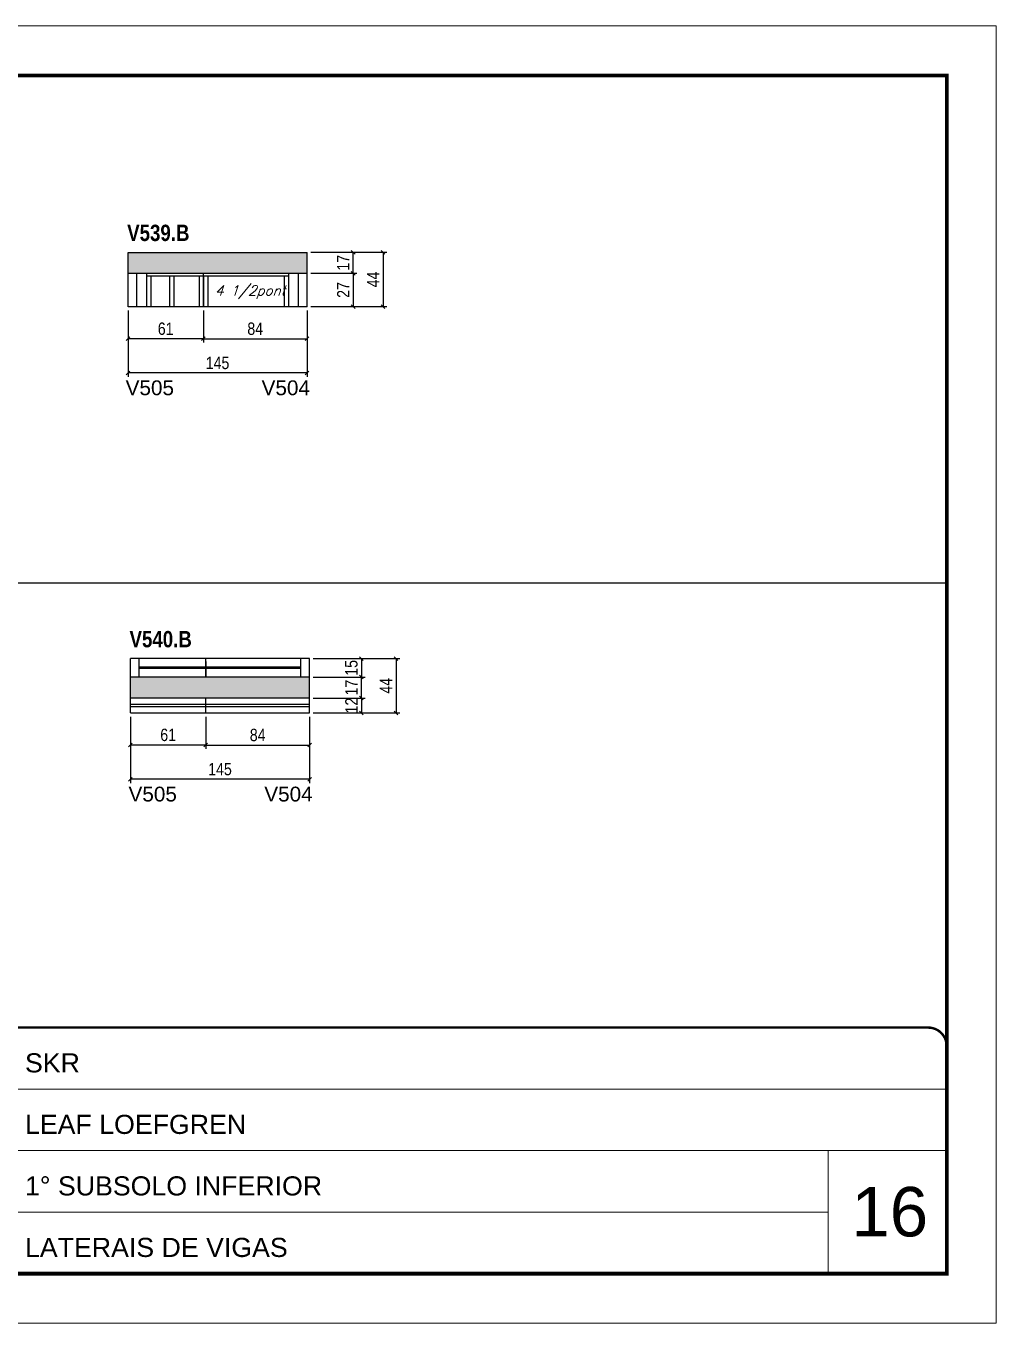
# Model space of a CAD drawing. Extents: x 3309 to 9590, y -2522 to 14608.
# Drawn here: x 8777 to 9563, y 10112 to 11162 of the extents above; entities that cross this region are included whole.
import ezdxf

# ---------------------------------------------------------------- set-up
doc = ezdxf.new("R2010")
doc.units = 0
doc.linetypes.add('CONTINUO', pattern=[0])
doc.linetypes.add('DASHED', pattern=[0.75, 0.5, -0.25])
for name, color, linetype in [('5', 5, 'Continuous'), ('COTA', 241, 'Continuous'), ('NOMENCLATURA', 7, 'Continuous'), ('Painéis', 200, 'Continuous'), ('SARR_2.2x7', 40, 'Continuous'), ('SARR_3.5x7', 81, 'Continuous'), ('SARR_EDITAR', 141, 'Continuous'), ('texto', 7, 'Continuous')]:
    doc.layers.add(name, color=color, linetype=linetype)
for name, color, linetype, lineweight in [('CARIMBO', 255, 'Continuous', 9), ('Folhas', 255, 'Continuous', 9), ('SARRAFO DE PRESSAO', 251, 'DASHED', 9)]:
    doc.layers.add(name, color=color, linetype=linetype, lineweight=lineweight)
doc.styles.add('ARIAL', font='arial.ttf')
doc.styles.add('COTA TECNICA', font='techl___.ttf', dxfattribs={"height": 10})
doc.styles.add('Romans', font='romans.shx')
doc.styles.get("Standard").update_dxf_attribs({"font": 'arial.ttf'})
doc.styles.add('TECNICA', font='techb___.ttf', dxfattribs={"height": 10})
doc.dimstyles.new('PAINEL', dxfattribs={"dimtxt": 10, "dimasz": 3, "dimexe": 3, "dimexo": 3, "dimgap": 3, "dimtad": 1, "dimdec": 1, "dimzin": 12, "dimdsep": 46, "dimtxsty": 'COTA TECNICA', "dimblk1": 'OBLIQUE', "dimblk2": 'OBLIQUE', "dimsah": 1, "dimcen": 0.9, "dimclrd": 4, "dimclre": 4, "dimclrt": 240, "dimadec": 1, "dimazin": 3, "dimtfac": 1, "dimtdec": 1, "dimtmove": 0, "dimatfit": 3, "dimfxl": 1, "dimtolj": 1, "dimtzin": 12, "dimarcsym": 0})

# ---------------------------------------------------------------- blocks, each defined once
blk = doc.blocks.new('9999999999')
at = {"color": 30, "linetype": 'CONTINUO'}
for p, q in [((98564.6, 34379.6), (99584, 34379.6)), ((98564.6, 34329.8), (99488, 34329.8)), ((99584, 34329.8), (99488, 34329.8)), ((99488, 34329.8), (99488, 34230.2)), ((98564.6, 34280), (99488, 34280))]:
    blk.add_line(p, q, dxfattribs=at)
at = {"color": 30, "linetype": 'CONTINUO', "const_width": 2}
blk.add_lwpolyline([(99584, 34230.2), (99584, 34414.4, 0.414214), (99569, 34429.4), (98229, 34429.4, 0.414214), (98214, 34414.4), (98214, 34245.2, 0.414214), (98229, 34230.2), (99584, 34230.2)], format="xyb", dxfattribs=at)
at = {"layer": 'Folhas'}
blk.add_lwpolyline([(98139, 34190.2), (99624, 34190.2), (99624, 35240.2), (98139, 35240.2)], close=True, dxfattribs=at)
at = {"layer": 'Folhas', "color": 30, "const_width": 3}
blk.add_lwpolyline([(98214, 34230.2), (99584, 34230.2), (99584, 35200.2), (98214, 35200.2)], close=True, dxfattribs=at)
at = {"color": 7, "linetype": 'Continuous', "ltscale": 5, "style": 'ARIAL'}
for s, height, p in [('SKR', 15.48, (98837.7, 34393.1)), ('LEAF LOEFGREN', 15.483, (98837.7, 34343.3)), ('1° SUBSOLO INFERIOR', 15.483, (98837.7, 34293.5)), ('LATERAIS DE VIGAS', 15.483, (98837.7, 34243.7))]:
    blk.add_text(s, height=height, dxfattribs=at).set_placement(p)
blk = doc.blocks.new('_Oblique')
at = {"color": 0, "linetype": 'ByBlock', "lineweight": -2}
blk.add_line((-0.5, -0.5), (0.5, 0.5), dxfattribs=at)
blk = doc.blocks.new('*D300')
at = {"layer": 'COTA', "color": 4, "linetype": 'ByBlock', "lineweight": -2, "transparency": 16777216}
for p, q in [((8860, 10931.9), (8860, 10905.9)), ((8921, 10931.9), (8921, 10905.9)), ((8921, 10908.9), (8860, 10908.9))]:
    blk.add_line(p, q, dxfattribs=at)
at = {"layer": 'Defpoints', "color": 0, "linetype": 'ByBlock', "transparency": 16777216}
for p in [(8860, 10934.9), (8921, 10934.9), (8860, 10908.9)]:
    blk.add_point(p, dxfattribs=at)
at = {"layer": 'COTA', "color": 4, "linetype": 'ByBlock', "lineweight": -2, "transparency": 16777216, "xscale": 3, "yscale": 3, "zscale": 3, "rotation": 180}
blk.add_blockref('_Oblique', (8860, 10908.9), dxfattribs=at)
at = {"layer": 'COTA', "color": 4, "linetype": 'ByBlock', "lineweight": -2, "transparency": 16777216, "xscale": 3, "yscale": 3, "zscale": 3}
blk.add_blockref('_Oblique', (8921, 10908.9), dxfattribs=at)
at = {"layer": 'COTA', "color": 240, "linetype": 'ByBlock', "transparency": 16777216, "insert": (8890.5, 10917), "char_height": 10, "attachment_point": 5, "style": 'COTA TECNICA'}
blk.add_mtext('\\A1;61', dxfattribs=at)
blk = doc.blocks.new('*D303')
at = {"layer": 'COTA', "color": 4, "linetype": 'ByBlock', "lineweight": -2, "transparency": 16777216}
for p, q in [((8860, 10931.9), (8860, 10878.2)), ((9005, 10931.9), (9005, 10878.2)), ((9005, 10881.2), (8860, 10881.2))]:
    blk.add_line(p, q, dxfattribs=at)
at = {"layer": 'Defpoints', "color": 0, "linetype": 'ByBlock', "transparency": 16777216}
for p in [(8860, 10934.9), (9005, 10934.9), (8860, 10881.2)]:
    blk.add_point(p, dxfattribs=at)
at = {"layer": 'COTA', "color": 4, "linetype": 'ByBlock', "lineweight": -2, "transparency": 16777216, "xscale": 3, "yscale": 3, "zscale": 3, "rotation": 180}
blk.add_blockref('_Oblique', (8860, 10881.2), dxfattribs=at)
at = {"layer": 'COTA', "color": 4, "linetype": 'ByBlock', "lineweight": -2, "transparency": 16777216, "xscale": 3, "yscale": 3, "zscale": 3}
blk.add_blockref('_Oblique', (9005, 10881.2), dxfattribs=at)
at = {"layer": 'COTA', "color": 240, "linetype": 'ByBlock', "transparency": 16777216, "insert": (8932.5, 10889.3), "char_height": 10, "attachment_point": 5, "style": 'COTA TECNICA'}
blk.add_mtext('\\A1;145', dxfattribs=at)
blk = doc.blocks.new('*D301')
at = {"layer": 'COTA', "color": 4, "lineweight": -2, "transparency": 16777216}
for p, q in [((8921, 10931.9), (8921, 10905.9)), ((9005, 10931.9), (9005, 10905.9)), ((8921, 10908.9), (9005, 10908.9))]:
    blk.add_line(p, q, dxfattribs=at)
at = {"layer": 'Defpoints', "color": 0, "transparency": 16777216}
for p in [(8921, 10934.9, 0), (9005, 10934.9, 0), (9005, 10908.9)]:
    blk.add_point(p, dxfattribs=at)
at = {"layer": 'COTA', "color": 4, "lineweight": -2, "transparency": 16777216, "xscale": 3, "yscale": 3, "zscale": 3, "rotation": 180}
blk.add_blockref('_Oblique', (8921, 10908.9), dxfattribs=at)
at = {"layer": 'COTA', "color": 4, "lineweight": -2, "transparency": 16777216, "xscale": 3, "yscale": 3, "zscale": 3}
blk.add_blockref('_Oblique', (9005, 10908.9), dxfattribs=at)
at = {"layer": 'COTA', "color": 240, "transparency": 16777216, "insert": (8963, 10917), "char_height": 10, "attachment_point": 5, "style": 'COTA TECNICA'}
blk.add_mtext('\\A1;84', dxfattribs=at)
blk = doc.blocks.new('*D302')
at = {"layer": 'COTA', "color": 4, "lineweight": -2, "transparency": 16777216}
for p, q in [((9008, 10961.9), (9045.3, 10961.9)), ((9042.3, 10961.9), (9042.3, 10934.9)), ((9008, 10934.9), (9045.3, 10934.9))]:
    blk.add_line(p, q, dxfattribs=at)
at = {"layer": 'Defpoints', "color": 0, "transparency": 16777216}
for p in [(9005, 10961.9, 0), (9005, 10934.9, 0), (9042.3, 10934.9)]:
    blk.add_point(p, dxfattribs=at)
at = {"layer": 'COTA', "color": 4, "lineweight": -2, "transparency": 16777216, "xscale": 3, "yscale": 3, "zscale": 3}
for p, rotation in [((9042.3, 10961.9), 90), ((9042.3, 10934.9), 270)]:
    blk.add_blockref('_Oblique', p, dxfattribs=dict(at, rotation=rotation))
at = {"layer": 'COTA', "color": 240, "transparency": 16777216, "insert": (9034.3, 10948.4), "char_height": 10, "attachment_point": 5, "rotation": 90, "style": 'COTA TECNICA'}
blk.add_mtext('\\A1;27', dxfattribs=at)
blk = doc.blocks.new('*D304')
at = {"layer": 'COTA', "color": 4, "lineweight": -2, "transparency": 16777216}
for p, q in [((9008, 10978.9), (9045.3, 10978.9)), ((9042.3, 10961.9), (9042.3, 10978.9)), ((9008, 10961.9), (9045.3, 10961.9))]:
    blk.add_line(p, q, dxfattribs=at)
at = {"layer": 'Defpoints', "color": 0, "transparency": 16777216}
for p in [(9005, 10978.9, 0), (9042.3, 10978.9), (9005, 10961.9, 0)]:
    blk.add_point(p, dxfattribs=at)
at = {"layer": 'COTA', "color": 4, "lineweight": -2, "transparency": 16777216, "xscale": 3, "yscale": 3, "zscale": 3}
for p, rotation in [((9042.3, 10978.9), 90), ((9042.3, 10961.9), 270)]:
    blk.add_blockref('_Oblique', p, dxfattribs=dict(at, rotation=rotation))
at = {"layer": 'COTA', "color": 240, "transparency": 16777216, "insert": (9034.3, 10970.4), "char_height": 10, "attachment_point": 5, "rotation": 90, "style": 'COTA TECNICA'}
blk.add_mtext('\\A1;17', dxfattribs=at)
blk = doc.blocks.new('*D305')
at = {"layer": 'COTA', "color": 4, "lineweight": -2, "transparency": 16777216}
for p, q in [((9008, 10978.9), (9069.5, 10978.9)), ((9066.5, 10978.9), (9066.5, 10934.9)), ((9008, 10934.9), (9069.5, 10934.9))]:
    blk.add_line(p, q, dxfattribs=at)
at = {"layer": 'Defpoints', "color": 0, "transparency": 16777216}
for p in [(9005, 10978.9, 0), (9005, 10934.9, 0), (9066.5, 10934.9)]:
    blk.add_point(p, dxfattribs=at)
at = {"layer": 'COTA', "color": 4, "lineweight": -2, "transparency": 16777216, "xscale": 3, "yscale": 3, "zscale": 3}
for p, rotation in [((9066.5, 10978.9), 90), ((9066.5, 10934.9), 270)]:
    blk.add_blockref('_Oblique', p, dxfattribs=dict(at, rotation=rotation))
at = {"layer": 'COTA', "color": 240, "transparency": 16777216, "insert": (9058.5, 10956.9), "char_height": 10, "attachment_point": 5, "rotation": 90, "style": 'COTA TECNICA'}
blk.add_mtext('\\A1;44', dxfattribs=at)
blk = doc.blocks.new('*D312')
at = {"layer": 'COTA', "color": 4, "linetype": 'ByBlock', "lineweight": -2, "transparency": 16777216}
for p, q in [((8862, 10603), (8862, 10577)), ((8923, 10603), (8923, 10577)), ((8923, 10580), (8862, 10580))]:
    blk.add_line(p, q, dxfattribs=at)
at = {"layer": 'Defpoints', "color": 0, "linetype": 'ByBlock', "transparency": 16777216}
for p in [(8862, 10606), (8923, 10606), (8862, 10580)]:
    blk.add_point(p, dxfattribs=at)
at = {"layer": 'COTA', "color": 4, "linetype": 'ByBlock', "lineweight": -2, "transparency": 16777216, "xscale": 3, "yscale": 3, "zscale": 3, "rotation": 180}
blk.add_blockref('_Oblique', (8862, 10580), dxfattribs=at)
at = {"layer": 'COTA', "color": 4, "linetype": 'ByBlock', "lineweight": -2, "transparency": 16777216, "xscale": 3, "yscale": 3, "zscale": 3}
blk.add_blockref('_Oblique', (8923, 10580), dxfattribs=at)
at = {"layer": 'COTA', "color": 240, "linetype": 'ByBlock', "transparency": 16777216, "insert": (8892.5, 10588.2), "char_height": 10, "attachment_point": 5, "style": 'COTA TECNICA'}
blk.add_mtext('\\A1;61', dxfattribs=at)
blk = doc.blocks.new('*D316')
at = {"layer": 'COTA', "color": 4, "linetype": 'ByBlock', "lineweight": -2, "transparency": 16777216}
for p, q in [((8862, 10603), (8862, 10549.3)), ((9007, 10603), (9007, 10549.3)), ((9007, 10552.3), (8862, 10552.3))]:
    blk.add_line(p, q, dxfattribs=at)
at = {"layer": 'Defpoints', "color": 0, "linetype": 'ByBlock', "transparency": 16777216}
for p in [(8862, 10606), (9007, 10606), (8862, 10552.3)]:
    blk.add_point(p, dxfattribs=at)
at = {"layer": 'COTA', "color": 4, "linetype": 'ByBlock', "lineweight": -2, "transparency": 16777216, "xscale": 3, "yscale": 3, "zscale": 3, "rotation": 180}
blk.add_blockref('_Oblique', (8862, 10552.3), dxfattribs=at)
at = {"layer": 'COTA', "color": 4, "linetype": 'ByBlock', "lineweight": -2, "transparency": 16777216, "xscale": 3, "yscale": 3, "zscale": 3}
blk.add_blockref('_Oblique', (9007, 10552.3), dxfattribs=at)
at = {"layer": 'COTA', "color": 240, "linetype": 'ByBlock', "transparency": 16777216, "insert": (8934.5, 10560.5), "char_height": 10, "attachment_point": 5, "style": 'COTA TECNICA'}
blk.add_mtext('\\A1;145', dxfattribs=at)
blk = doc.blocks.new('*D313')
at = {"layer": 'COTA', "color": 4, "lineweight": -2, "transparency": 16777216}
for p, q in [((8923, 10603), (8923, 10577)), ((9007, 10603), (9007, 10577)), ((8923, 10580), (9007, 10580))]:
    blk.add_line(p, q, dxfattribs=at)
at = {"layer": 'Defpoints', "color": 0, "transparency": 16777216}
for p in [(8923, 10606, 0), (9007, 10606, 0), (9007, 10580)]:
    blk.add_point(p, dxfattribs=at)
at = {"layer": 'COTA', "color": 4, "lineweight": -2, "transparency": 16777216, "xscale": 3, "yscale": 3, "zscale": 3, "rotation": 180}
blk.add_blockref('_Oblique', (8923, 10580), dxfattribs=at)
at = {"layer": 'COTA', "color": 4, "lineweight": -2, "transparency": 16777216, "xscale": 3, "yscale": 3, "zscale": 3}
blk.add_blockref('_Oblique', (9007, 10580), dxfattribs=at)
at = {"layer": 'COTA', "color": 240, "transparency": 16777216, "insert": (8965, 10588.1), "char_height": 10, "attachment_point": 5, "style": 'COTA TECNICA'}
blk.add_mtext('\\A1;84', dxfattribs=at)
blk = doc.blocks.new('*D315')
at = {"layer": 'COTA', "color": 4, "lineweight": -2, "transparency": 16777216}
for p, q in [((9010, 10635), (9052, 10635)), ((9049, 10618), (9049, 10635)), ((9010, 10618), (9052, 10618))]:
    blk.add_line(p, q, dxfattribs=at)
at = {"layer": 'Defpoints', "color": 0, "transparency": 16777216}
for p in [(9007, 10635, 0), (9049, 10635), (9007, 10618, 0)]:
    blk.add_point(p, dxfattribs=at)
at = {"layer": 'COTA', "color": 4, "lineweight": -2, "transparency": 16777216, "xscale": 3, "yscale": 3, "zscale": 3}
for p, rotation in [((9049, 10635), 90), ((9049, 10618), 270)]:
    blk.add_blockref('_Oblique', p, dxfattribs=dict(at, rotation=rotation))
at = {"layer": 'COTA', "color": 240, "transparency": 16777216, "insert": (9040.9, 10626.5), "char_height": 10, "attachment_point": 5, "rotation": 90, "style": 'COTA TECNICA'}
blk.add_mtext('\\A1;17', dxfattribs=at)
blk = doc.blocks.new('*D314')
at = {"layer": 'COTA', "color": 4, "lineweight": -2, "transparency": 16777216}
for p, q in [((9010, 10650), (9052, 10650)), ((9049, 10650), (9049, 10635)), ((9010, 10635), (9052, 10635))]:
    blk.add_line(p, q, dxfattribs=at)
at = {"layer": 'Defpoints', "color": 0, "transparency": 16777216}
for p in [(9007, 10650, 0), (9007, 10635, 0), (9049, 10635)]:
    blk.add_point(p, dxfattribs=at)
at = {"layer": 'COTA', "color": 4, "lineweight": -2, "transparency": 16777216, "xscale": 3, "yscale": 3, "zscale": 3}
for p, rotation in [((9049, 10650), 90), ((9049, 10635), 270)]:
    blk.add_blockref('_Oblique', p, dxfattribs=dict(at, rotation=rotation))
at = {"layer": 'COTA', "color": 240, "transparency": 16777216, "insert": (9040.9, 10642.5), "char_height": 10, "attachment_point": 5, "rotation": 90, "style": 'COTA TECNICA'}
blk.add_mtext('\\A1;15', dxfattribs=at)
blk = doc.blocks.new('*D317')
at = {"layer": 'COTA', "color": 4, "lineweight": -2, "transparency": 16777216}
for p, q in [((9010, 10650), (9080, 10650)), ((9077, 10650), (9077, 10606)), ((9010, 10606), (9080, 10606))]:
    blk.add_line(p, q, dxfattribs=at)
at = {"layer": 'Defpoints', "color": 0, "transparency": 16777216}
for p in [(9007, 10650, 0), (9007, 10606, 0), (9077, 10606)]:
    blk.add_point(p, dxfattribs=at)
at = {"layer": 'COTA', "color": 4, "lineweight": -2, "transparency": 16777216, "xscale": 3, "yscale": 3, "zscale": 3}
for p, rotation in [((9077, 10650), 90), ((9077, 10606), 270)]:
    blk.add_blockref('_Oblique', p, dxfattribs=dict(at, rotation=rotation))
at = {"layer": 'COTA', "color": 240, "transparency": 16777216, "insert": (9068.9, 10628), "char_height": 10, "attachment_point": 5, "rotation": 90, "style": 'COTA TECNICA'}
blk.add_mtext('\\A1;44', dxfattribs=at)
blk = doc.blocks.new('*D348')
at = {"layer": 'COTA', "color": 4, "lineweight": -2, "transparency": 16777216}
for p, q in [((9010, 10618), (9052, 10618)), ((9049, 10618), (9049, 10606)), ((9010, 10606), (9052, 10606))]:
    blk.add_line(p, q, dxfattribs=at)
at = {"layer": 'Defpoints', "color": 0, "transparency": 16777216}
for p in [(9007, 10618, 0), (9007, 10606, 0), (9049, 10606)]:
    blk.add_point(p, dxfattribs=at)
at = {"layer": 'COTA', "color": 4, "lineweight": -2, "transparency": 16777216, "xscale": 3, "yscale": 3, "zscale": 3}
for p, rotation in [((9049, 10618), 90), ((9049, 10606), 270)]:
    blk.add_blockref('_Oblique', p, dxfattribs=dict(at, rotation=rotation))
at = {"layer": 'COTA', "color": 240, "transparency": 16777216, "insert": (9040.9, 10612), "char_height": 10, "attachment_point": 5, "rotation": 90, "style": 'COTA TECNICA'}
blk.add_mtext('\\A1;12', dxfattribs=at)

msp = doc.modelspace()

# ---------------------------------------------------------------- hatches: boundary and pattern name
at = {"layer": 'COTA'}
h = msp.add_hatch(dxfattribs=at)
h.set_pattern_fill('AR-CONC', color=256, scale=0.03)
h.paths.add_polyline_path([(9005.05, 10978.86), (8860.05, 10978.86), (8860.05, 10961.86), (9005.05, 10961.86)])
h = msp.add_hatch(dxfattribs=at)
h.set_pattern_fill('AR-CONC', color=256, scale=0.03)
h.paths.add_polyline_path([(9006.96, 10634.97), (8861.96, 10634.97), (8861.96, 10617.97), (9006.96, 10617.97)])

# ---------------------------------------------------------------- linework, layer by layer
for p, q in [((8860.05, 10961.86, 0), (8860.05, 10978.86, 0)), ((8860.05, 10978.86, 0), (9005.05, 10978.86, 0)), ((9005.05, 10961.86, 0), (9005.05, 10978.86, 0)), ((8860.05, 10961.86, 0), (8860.05, 10961.86, 0)), ((9005.05, 10961.86, 0), (9005.05, 10961.86, 0)), ((8152.87, 10711.25), (9522.87, 10711.25)), ((8861.96, 10649.97, 0), (8861.96, 10649.97, 0)), ((9006.96, 10649.97, 0), (9006.96, 10649.97, 0)), ((8861.96, 10617.97, 0), (8861.96, 10634.97, 0)), ((9006.96, 10617.97, 0), (9006.96, 10634.97, 0))]:
    msp.add_line(p, q, dxfattribs=at)
at = {"layer": 'Painéis', "linetype": 'ByBlock'}
for p, q in [((9005.05, 10961.86, 0), (8860.05, 10961.86, 0)), ((8860.05, 10934.86, 0), (8860.05, 10961.86, 0)), ((8921.05, 10934.86, 0), (8921.05, 10961.86, 0)), ((9005.05, 10934.86, 0), (9005.05, 10961.86, 0)), ((9005.05, 10934.86, 0), (8860.05, 10934.86, 0)), ((9006.96, 10649.97, 0), (8861.96, 10649.97, 0)), ((8861.96, 10634.97, 0), (8861.96, 10649.97, 0)), ((8922.96, 10634.97, 0), (8922.96, 10649.97, 0)), ((9006.96, 10634.97, 0), (9006.96, 10649.97, 0)), ((9006.96, 10634.97, 0), (8861.96, 10634.97, 0)), ((8861.96, 10605.97, 0), (8861.96, 10617.97, 0)), ((9006.96, 10617.97, 0), (8861.96, 10617.97, 0)), ((9006.96, 10605.97, 0), (9006.96, 10617.97, 0)), ((8861.96, 10605.97, 0), (9006.96, 10605.97, 0))]:
    msp.add_line(p, q, dxfattribs=at)
at = {"layer": 'Painéis'}
msp.add_line((8922.96, 10605.97, 0), (8922.96, 10617.97, 0), dxfattribs=at)
at = {"layer": 'SARR_2.2x7', "linetype": 'Continuous'}
for p, q in [((8867.05, 10934.86, 0), (8867.05, 10961.86, 0)), ((8921.05, 10959.66, 0), (8875.05, 10959.66, 0)), ((8990.05, 10959.66, 0), (8921.05, 10959.66, 0)), ((8921.05, 10959.66, 0), (8921.05, 10959.66, 0)), ((8998.05, 10934.86, 0), (8998.05, 10961.86, 0)), ((8868.96, 10634.97, 0), (8868.96, 10649.97, 0)), ((8922.96, 10647.77, 0), (8922.96, 10647.77, 0)), ((8999.96, 10634.97, 0), (8999.96, 10649.97, 0)), ((8922.96, 10642.97, 0), (8868.96, 10642.97, 0)), ((8922.96, 10641.97, 0), (8868.96, 10641.97, 0)), ((8999.96, 10642.97, 0), (8922.96, 10642.97, 0)), ((8999.96, 10641.97, 0), (8922.96, 10641.97, 0))]:
    msp.add_line(p, q, dxfattribs=at)
at = {"layer": 'SARR_3.5x7'}
for p, q in [((8875.05, 10961.86, 0), (8875.05, 10934.86, 0)), ((8878.55, 10959.66, 0), (8878.55, 10934.86, 0)), ((8893.5, 10959.66, 0), (8893.5, 10934.86, 0)), ((8897, 10959.66, 0), (8897, 10934.86, 0)), ((8917.55, 10959.66, 0), (8917.55, 10934.86, 0)), ((8921.05, 10959.66, 0), (8921.05, 10934.86, 0)), ((8924.55, 10959.66, 0), (8924.55, 10934.86, 0)), ((8986.55, 10959.66, 0), (8986.55, 10934.86, 0)), ((8990.05, 10961.86, 0), (8990.05, 10934.86, 0)), ((8922.96, 10647.77, 0), (8922.96, 10634.97, 0))]:
    msp.add_line(p, q, dxfattribs=at)
at = {"layer": 'SARR_EDITAR', "linetype": 'ByBlock'}
for p, q in [((8922.96, 10612.97, 0), (8861.96, 10612.97, 0)), ((8922.96, 10610.97, 0), (8861.96, 10610.97, 0)), ((9006.96, 10612.97, 0), (8922.96, 10612.97, 0)), ((9006.96, 10610.97, 0), (8922.96, 10610.97, 0))]:
    msp.add_line(p, q, dxfattribs=at)

# ---------------------------------------------------------------- block references
at = {"layer": 'SARRAFO DE PRESSAO', "color": 6, "linetype": 'ByBlock'}
msp.add_blockref('9999999999', (-90061.11, -24078.07), dxfattribs=at)

# ---------------------------------------------------------------- texts
at = {"layer": '5', "linetype": 'Continuous'}
for s, rotation, p in [('V505', 0.00004, (8858.09, 10863.22, 0)), ('V504', 0.00004, (8968.18, 10863.22, 0)), ('V505', 359.99996, (8860.42, 10534.33, 0)), ('V504', 359.99996, (8970.37, 10534.33, 0))]:
    msp.add_text(s, height=12, rotation=rotation, dxfattribs=at).set_placement(p)
at = {"layer": 'CARIMBO', "style": 'ARIAL'}
msp.add_text('16', height=40, dxfattribs=at).set_placement((9445.73, 10182.28))
at = {"layer": 'NOMENCLATURA', "style": 'TECNICA'}
for s, p in [('V539.B', (8859.33, 10988.04, 0)), ('V540.B', (8861.24, 10659.15, 0))]:
    msp.add_text(s, height=13.2, dxfattribs=at).set_placement(p)
at = {"layer": 'texto', "color": 2, "insert": (8959, 10946.7, 0), "char_height": 8, "attachment_point": 5, "style": 'Romans'}
msp.add_mtext('{\\Q19;\\C256;4 1/2pont}', dxfattribs=at)

# ---------------------------------------------------------------- dimensions: what is measured, and where the dimension line sits
at = {"layer": 'COTA'}
for base, p1, p2, picture, middle in [((9042.35, 10978.86), (9005.05, 10961.86, 0), (9005.05, 10978.86, 0), '*D304', (9034.27, 10970.36)), ((9066.54, 10934.86), (9005.05, 10978.86, 0), (9005.05, 10934.86, 0), '*D305', (9058.46, 10956.86)), ((9042.35, 10934.86, 0), (9005.05, 10961.86, 0), (9005.05, 10934.86, 0), '*D302', (9034.27, 10948.36, 0)), ((9076.99, 10605.97), (9006.96, 10649.97, 0), (9006.96, 10605.97, 0), '*D317', (9068.91, 10627.97)), ((9048.99, 10634.97), (9006.96, 10617.97, 0), (9006.96, 10634.97, 0), '*D315', (9040.92, 10626.47))]:
    dim = msp.add_linear_dim(base=base, p1=p1, p2=p2, angle=90, dimstyle='PAINEL', dxfattribs=at)
    dim.commit()
    dim.dimension.update_dxf_attribs({"geometry": picture, "text_midpoint": middle})
at = {"layer": 'COTA', "linetype": 'ByBlock'}
for base, p1, p2, picture, middle in [((8860.05, 10908.94, 0), (8921.05, 10934.86, 0), (8860.05, 10934.86, 0), '*D300', (8890.55, 10917.04, 0)), ((8861.96, 10580.05, 0), (8922.96, 10605.97, 0), (8861.96, 10605.97, 0), '*D312', (8892.46, 10588.15, 0))]:
    dim = msp.add_linear_dim(base=base, p1=p1, p2=p2, angle=180, dimstyle='PAINEL', override={"dimtmove": 1}, dxfattribs=at)
    dim.commit()
    dim.dimension.update_dxf_attribs({"geometry": picture, "text_midpoint": middle})
for base, p1, p2, picture, middle in [((8860.05, 10881.23, 0), (9005.05, 10934.86, 0), (8860.05, 10934.86, 0), '*D303', (8932.55, 10889.34, 0)), ((8861.96, 10552.34, 0), (9006.96, 10605.97, 0), (8861.96, 10605.97, 0), '*D316', (8934.46, 10560.45, 0))]:
    dim = msp.add_linear_dim(base=base, p1=p1, p2=p2, angle=180, dimstyle='PAINEL', dxfattribs=at)
    dim.commit()
    dim.dimension.update_dxf_attribs({"geometry": picture, "text_midpoint": middle})
at = {"layer": 'COTA'}
for base, p1, p2, picture, middle in [((9005.05, 10908.94, 0), (8921.05, 10934.86, 0), (9005.05, 10934.86, 0), '*D301', (8963.05, 10917.04, 0)), ((9006.96, 10580.05, 0), (8922.96, 10605.97, 0), (9006.96, 10605.97, 0), '*D313', (8964.96, 10588.14, 0))]:
    dim = msp.add_linear_dim(base=base, p1=p1, p2=p2, dimstyle='PAINEL', dxfattribs=at)
    dim.commit()
    dim.dimension.update_dxf_attribs({"geometry": picture, "text_midpoint": middle})
for base, p1, p2, picture, middle in [((9048.99, 10634.97), (9006.96, 10649.97, 0), (9006.96, 10634.97, 0), '*D314', (9048.99, 10642.47)), ((9048.99, 10605.97), (9006.96, 10617.97, 0), (9006.96, 10605.97, 0), '*D348', (9048.99, 10611.97))]:
    dim = msp.add_linear_dim(base=base, p1=p1, p2=p2, angle=90, dimstyle='PAINEL', dxfattribs=at)
    dim.commit()
    dim.dimension.update_dxf_attribs({"geometry": picture, "text_midpoint": middle, "dimtype": 160})

doc.saveas('drawing.dxf')
